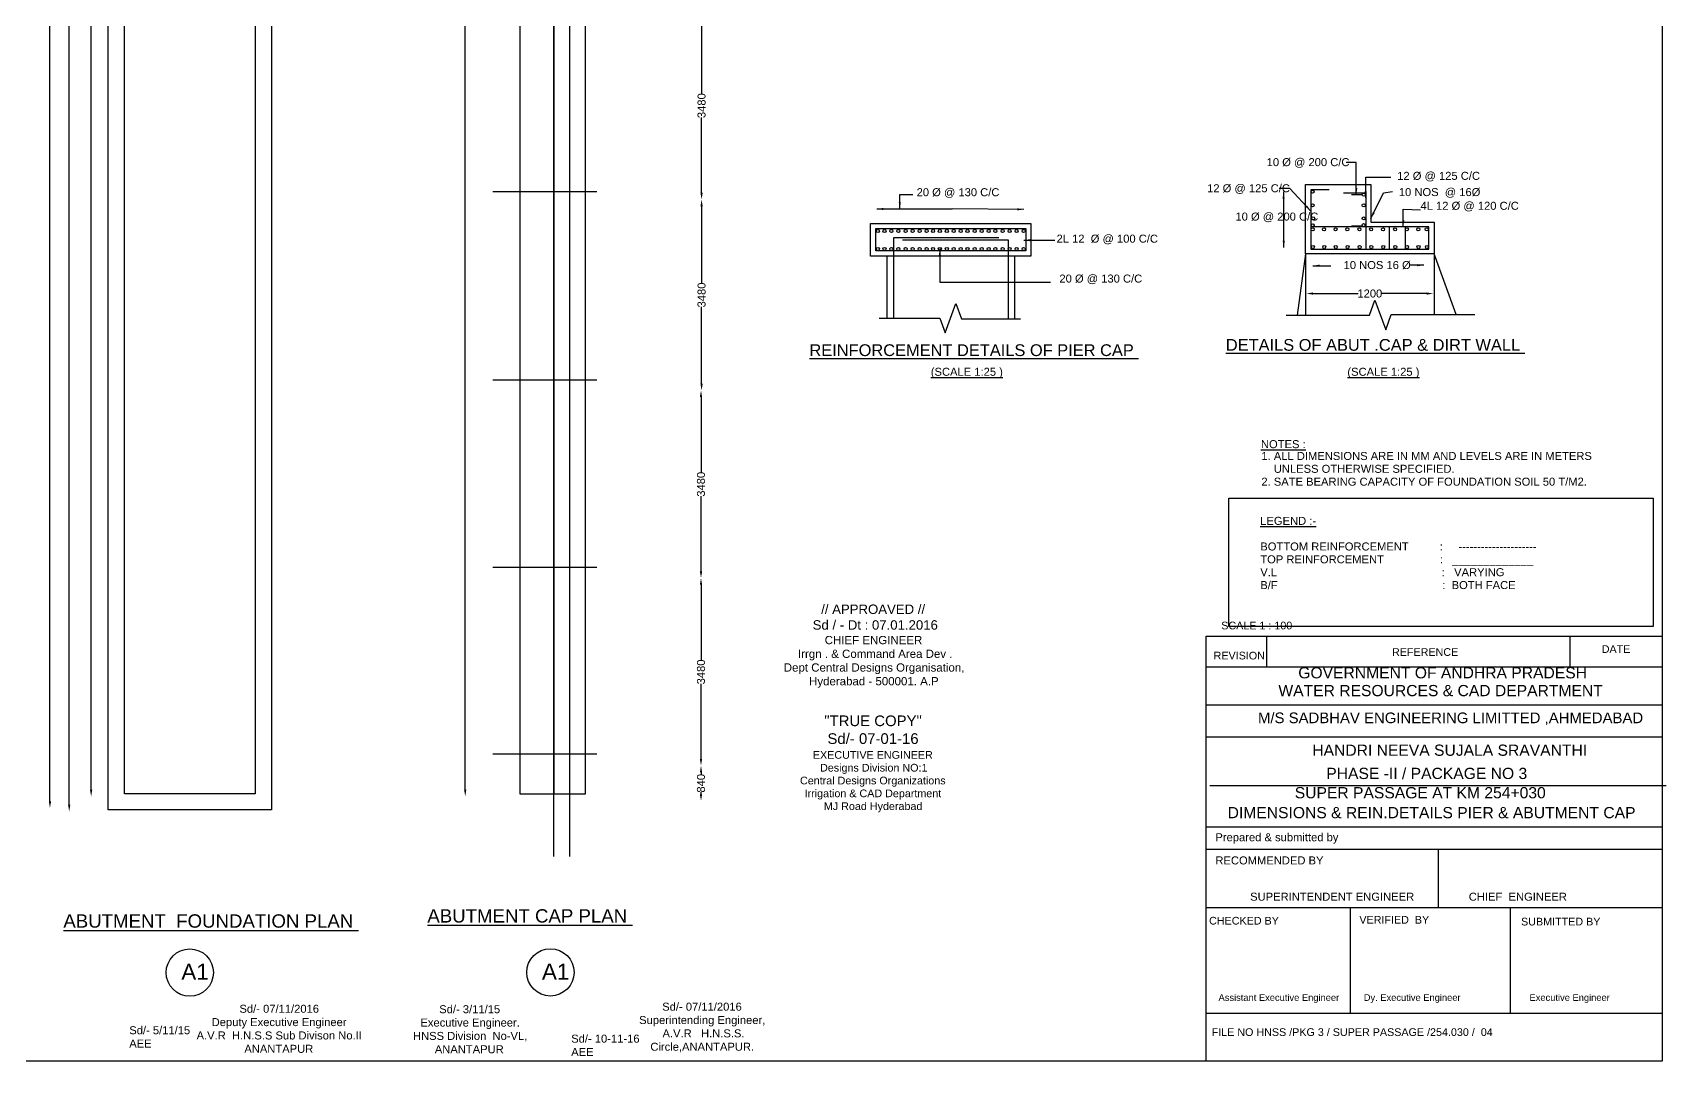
# Model space of a CAD drawing. Header units: millimetres. Extents: x 5124 to 2751694, y 2311 to 44877253.
# Drawn here: x 2721078 to 2751694, y 44838265 to 44857536 of the extents above; entities that cross this region are included whole.
import ezdxf

# ---------------------------------------------------------------- set-up
doc = ezdxf.new("R2010")
doc.units = ezdxf.units.MM
doc.header["$MEASUREMENT"] = 0
doc.layers.add('DRAWING', color=2, linetype='Continuous')
doc.layers.add('TEXT', color=7, linetype='Continuous')
doc.styles.get("Standard").update_dxf_attribs({"font": 'arial.ttf', "height": 150})
doc.dimstyles.get("Standard").update_dxf_attribs({"dimtxt": 150, "dimasz": 125, "dimexe": 0.18, "dimexo": 0.0625, "dimgap": 0.09, "dimtad": 0, "dimdec": 0, "dimzin": 0, "dimdsep": 46, "dimtxsty": 'Standard', "dimcen": 0.09, "dimse1": 1, "dimse2": 1, "dimadec": 0, "dimazin": 0, "dimtfac": 1, "dimtdec": 0, "dimtofl": 0, "dimtmove": 0, "dimatfit": 3, "dimfxl": 1, "dimtolj": 1, "dimtzin": 0, "dimarcsym": 0})

# ---------------------------------------------------------------- blocks, each defined once
blk = doc.blocks.new('*D27')
at = {"layer": 'Defpoints', "color": 0, "transparency": 16777216}
for p in [(2721782, 44873553), (2721402, 44843009), (2721782, 44843009)]:
    blk.add_point(p, dxfattribs=at)
at = {"layer": 'TEXT', "color": 0, "lineweight": -2, "transparency": 16777216}
for p, q in [((2721402, 44873428), (2721402, 44858563)), ((2721402, 44843134), (2721402, 44857999))]:
    blk.add_line(p, q, dxfattribs=at)
at = {"layer": 'TEXT', "color": 0, "transparency": 16777216}
for points in [[(2721382, 44873428), (2721423, 44873428), (2721402, 44873553)], [(2721382, 44843134), (2721423, 44843134), (2721402, 44843009)]]:
    blk.add_solid(points, dxfattribs=at)
at = {"layer": 'TEXT', "color": 0, "transparency": 16777216, "insert": (2721402, 44858281), "char_height": 150, "attachment_point": 5, "rotation": 90}
blk.add_mtext('\\A1;30020', dxfattribs=at)
blk = doc.blocks.new('*D28')
at = {"layer": 'Defpoints', "color": 0, "transparency": 16777216}
for p in [(2721782, 44873553), (2721763, 44842946), (2721782, 44842946)]:
    blk.add_point(p, dxfattribs=at)
at = {"layer": 'TEXT', "color": 0, "lineweight": -2, "transparency": 16777216}
for p, q in [((2721763, 44873428), (2721763, 44858590)), ((2721763, 44843071), (2721763, 44857909))]:
    blk.add_line(p, q, dxfattribs=at)
at = {"layer": 'TEXT', "color": 0, "transparency": 16777216}
for points in [[(2721742, 44873428), (2721784, 44873428), (2721763, 44873553)], [(2721742, 44843071), (2721784, 44843071), (2721763, 44842946)]]:
    blk.add_solid(points, dxfattribs=at)
at = {"layer": 'TEXT', "color": 0, "transparency": 16777216, "insert": (2721763, 44858249), "char_height": 150, "attachment_point": 5, "rotation": 90}
blk.add_mtext('\\A1;300200', dxfattribs=at)
blk = doc.blocks.new('*D29')
at = {"layer": 'Defpoints', "color": 0, "transparency": 16777216}
for p in [(2722131, 44873277), (2722131, 44843229), (2722174, 44843229)]:
    blk.add_point(p, dxfattribs=at)
at = {"layer": 'TEXT', "color": 0, "lineweight": -2, "transparency": 16777216}
for p, q in [((2722174, 44873152), (2722174, 44858536)), ((2722174, 44843354), (2722174, 44857969))]:
    blk.add_line(p, q, dxfattribs=at)
at = {"layer": 'TEXT', "color": 0, "transparency": 16777216}
for points in [[(2722153, 44873152), (2722195, 44873152), (2722174, 44873277)], [(2722153, 44843354), (2722195, 44843354), (2722174, 44843229)]]:
    blk.add_solid(points, dxfattribs=at)
at = {"layer": 'TEXT', "color": 0, "transparency": 16777216, "insert": (2722174, 44858253), "char_height": 150, "attachment_point": 5, "rotation": 90}
blk.add_mtext('\\A1;29420', dxfattribs=at)
blk = doc.blocks.new('*D36')
at = {"layer": 'Defpoints', "color": 0, "transparency": 16777216}
for p in [(2733614, 44857926), (2733614, 44854411), (2733614, 44854411)]:
    blk.add_point(p, dxfattribs=at)
at = {"layer": 'TEXT', "color": 0, "lineweight": -2, "transparency": 16777216}
for p, q in [((2733614, 44857801), (2733614, 44856392)), ((2733614, 44854536), (2733614, 44855945))]:
    blk.add_line(p, q, dxfattribs=at)
at = {"layer": 'TEXT', "color": 0, "transparency": 16777216}
for points in [[(2733593, 44857801), (2733635, 44857801), (2733614, 44857926)], [(2733593, 44854536), (2733635, 44854536), (2733614, 44854411)]]:
    blk.add_solid(points, dxfattribs=at)
at = {"layer": 'TEXT', "color": 0, "transparency": 16777216, "insert": (2733614, 44856169), "char_height": 150, "attachment_point": 5, "rotation": 90}
blk.add_mtext('\\A1;3480', dxfattribs=at)
blk = doc.blocks.new('*D37')
at = {"layer": 'Defpoints', "color": 0, "transparency": 16777216}
for p in [(2733614, 44854411), (2733603, 44850833), (2733614, 44850833)]:
    blk.add_point(p, dxfattribs=at)
at = {"layer": 'TEXT', "color": 0, "lineweight": -2, "transparency": 16777216}
for p, q in [((2733614, 44854286), (2733614, 44852846)), ((2733614, 44850958), (2733614, 44852398))]:
    blk.add_line(p, q, dxfattribs=at)
at = {"layer": 'TEXT', "color": 0, "transparency": 16777216}
for points in [[(2733593, 44854286), (2733635, 44854286), (2733614, 44854411)], [(2733593, 44850958), (2733635, 44850958), (2733614, 44850833)]]:
    blk.add_solid(points, dxfattribs=at)
at = {"layer": 'TEXT', "color": 0, "transparency": 16777216, "insert": (2733614, 44852622), "char_height": 150, "attachment_point": 5, "rotation": 90}
blk.add_mtext('\\A1;3480', dxfattribs=at)
blk = doc.blocks.new('*D38')
at = {"layer": 'Defpoints', "color": 0, "transparency": 16777216}
for p in [(2733603, 44850833), (2733603, 44847318), (2733603, 44847318)]:
    blk.add_point(p, dxfattribs=at)
at = {"layer": 'TEXT', "color": 0, "lineweight": -2, "transparency": 16777216}
for p, q in [((2733603, 44850708), (2733603, 44849299)), ((2733603, 44847443), (2733603, 44848852))]:
    blk.add_line(p, q, dxfattribs=at)
at = {"layer": 'TEXT', "color": 0, "transparency": 16777216}
for points in [[(2733582, 44850708), (2733624, 44850708), (2733603, 44850833)], [(2733582, 44847443), (2733624, 44847443), (2733603, 44847318)]]:
    blk.add_solid(points, dxfattribs=at)
at = {"layer": 'TEXT', "color": 0, "transparency": 16777216, "insert": (2733603, 44849076), "char_height": 150, "attachment_point": 5, "rotation": 90}
blk.add_mtext('\\A1;3480', dxfattribs=at)
blk = doc.blocks.new('*D39')
at = {"layer": 'Defpoints', "color": 0, "transparency": 16777216}
for p in [(2733603, 44847318), (2733603, 44843803), (2733603, 44843803)]:
    blk.add_point(p, dxfattribs=at)
at = {"layer": 'TEXT', "color": 0, "lineweight": -2, "transparency": 16777216}
for p, q in [((2733603, 44847193), (2733603, 44845784)), ((2733603, 44843928), (2733603, 44845337))]:
    blk.add_line(p, q, dxfattribs=at)
at = {"layer": 'TEXT', "color": 0, "transparency": 16777216}
for points in [[(2733582, 44847193), (2733624, 44847193), (2733603, 44847318)], [(2733582, 44843928), (2733624, 44843928), (2733603, 44843803)]]:
    blk.add_solid(points, dxfattribs=at)
at = {"layer": 'TEXT', "color": 0, "transparency": 16777216, "insert": (2733603, 44845560), "char_height": 150, "attachment_point": 5, "rotation": 90}
blk.add_mtext('\\A1;3480', dxfattribs=at)
blk = doc.blocks.new('*D41')
at = {"layer": 'Defpoints', "color": 0, "transparency": 16777216}
for p in [(2733603, 44843803), (2733603, 44843145), (2733603, 44843145)]:
    blk.add_point(p, dxfattribs=at)
at = {"layer": 'TEXT', "color": 0, "lineweight": -2, "transparency": 16777216}
for p, q in [((2733603, 44843678), (2733603, 44843639)), ((2733603, 44843270), (2733603, 44843308))]:
    blk.add_line(p, q, dxfattribs=at)
at = {"layer": 'TEXT', "color": 0, "transparency": 16777216}
for points in [[(2733582, 44843678), (2733624, 44843678), (2733603, 44843803)], [(2733582, 44843270), (2733624, 44843270), (2733603, 44843145)]]:
    blk.add_solid(points, dxfattribs=at)
at = {"layer": 'TEXT', "color": 0, "transparency": 16777216, "insert": (2733603, 44843474), "char_height": 150, "attachment_point": 5, "rotation": 90}
blk.add_mtext('\\A1;840', dxfattribs=at)
blk = doc.blocks.new('*D42')
at = {"layer": 'Defpoints', "color": 0, "transparency": 16777216}
for p in [(2729142, 44873277), (2729142, 44843229), (2729184, 44843229)]:
    blk.add_point(p, dxfattribs=at)
at = {"layer": 'TEXT', "color": 0, "lineweight": -2, "transparency": 16777216}
for p, q in [((2729184, 44873152), (2729184, 44858536)), ((2729184, 44843354), (2729184, 44857969))]:
    blk.add_line(p, q, dxfattribs=at)
at = {"layer": 'TEXT', "color": 0, "transparency": 16777216}
for points in [[(2729164, 44873152), (2729205, 44873152), (2729184, 44873277)], [(2729164, 44843354), (2729205, 44843354), (2729184, 44843229)]]:
    blk.add_solid(points, dxfattribs=at)
at = {"layer": 'TEXT', "color": 0, "transparency": 16777216, "insert": (2729184, 44858253), "char_height": 150, "attachment_point": 5, "rotation": 90}
blk.add_mtext('\\A1;29420', dxfattribs=at)
blk = doc.blocks.new('*D54')
at = {"layer": 'Defpoints', "color": 0, "transparency": 16777216}
for p in [(2747328, 44852649), (2744945, 44852612), (2747328, 44852612)]:
    blk.add_point(p, dxfattribs=at)
at = {"layer": 'TEXT', "color": 0, "lineweight": -2, "transparency": 16777216}
for p, q in [((2745070, 44852649), (2745920, 44852649)), ((2747203, 44852649), (2746353, 44852649))]:
    blk.add_line(p, q, dxfattribs=at)
at = {"layer": 'TEXT', "color": 0, "transparency": 16777216}
for points in [[(2745070, 44852670), (2745070, 44852628), (2744945, 44852649)], [(2747203, 44852670), (2747203, 44852628), (2747328, 44852649)]]:
    blk.add_solid(points, dxfattribs=at)
at = {"layer": 'TEXT', "color": 0, "transparency": 16777216, "insert": (2746137, 44852649), "char_height": 150, "attachment_point": 5}
blk.add_mtext('\\A1;1200', dxfattribs=at)

msp = doc.modelspace()

# ---------------------------------------------------------------- linework, layer by layer
at = {"layer": 'DRAWING', "color": 0}
for points in [[(2696234.7, 44877227.9), (2751613.3, 44877227.9), (2751613.3, 44838265), (2696234.7, 44838265)], [(2722491.6, 44873556.8), (2725554.2, 44873556.8), (2725554.2, 44842973.7), (2722491.6, 44842973.7)], [(2722796.8, 44873251.6), (2725249, 44873251.6), (2725249, 44843279), (2722796.8, 44843279)], [(2730216.2, 44873268.4), (2730843.1, 44873268.4), (2730843.1, 44843271.3), (2730216.2, 44843271.3)], [(2730852.7, 44873268.4), (2731433.5, 44873268.4), (2731433.5, 44843271.3), (2730852.7, 44843271.3)], [(2736781.3, 44853961.8), (2739782.4, 44853961.8), (2739782.4, 44853352.3), (2736781.3, 44853352.3)], [(2736876.5, 44853866.7), (2739687.3, 44853866.7), (2739687.3, 44853447.5), (2736876.5, 44853447.5)]]:
    msp.add_lwpolyline(points, close=True, dxfattribs=at)
for points in [[(2730847.8, 44842102.3), (2730847.8, 44874704.8)], [(2731146.2, 44842102.3), (2731146.2, 44874704.8)], [(2729700.1, 44854558.6), (2731651.6, 44854558.6)], [(2744934.2, 44853395.6), (2744934.2, 44854695.2), (2746155.9, 44854695.2), (2746155.9, 44853983.8), (2747342.3, 44853983.8), (2747342.3, 44853395.6), (2744934.2, 44853395.6)], [(2745372.7, 44854591.7), (2745030.3, 44854591.7), (2745030.3, 44853481.8), (2747240.8, 44853481.8), (2747240.8, 44853897.1), (2745030.3, 44853897.1)], [(2745646.2, 44854533.4), (2746059.3, 44854533.4), (2746059.3, 44853481.8)], [(2745976.2, 44854501), (2745791.1, 44854501)], [(2745794.6, 44853916.3), (2745975.7, 44853916.3)], [(2746500, 44853897.1), (2746500, 44853481.8)], [(2746799.2, 44853897.1), (2746799.2, 44853481.8)], [(2739187.5, 44853694.1), (2737208.2, 44853694.1), (2737208.2, 44852185)], [(2737379.5, 44853652.7), (2739359.9, 44853652.7), (2739359.9, 44852178.5)], [(2737086.3, 44853352.3), (2737086.3, 44852185)], [(2739483.5, 44852178.5), (2739483.5, 44853352.3)], [(2744934.2, 44853395.6), (2744778.2, 44852242.2)], [(2744934.2, 44853395.6), (2744934.2, 44852242.2)], [(2747752.2, 44852254.5), (2747342.3, 44853395.6)], [(2747342.3, 44853395.6), (2747342.3, 44852254.5)], [(2736939.8, 44852185), (2738079.7, 44852185), (2738177.3, 44851914.5), (2738376.8, 44852464.3), (2738483.2, 44852178.5), (2739591, 44852178.5)], [(2744568.1, 44852242.2), (2746130.4, 44852242.2), (2746227.8, 44852527), (2746438.3, 44851966.8), (2746536.7, 44852254.5), (2748105.6, 44852254.5)], [(2729700.1, 44851033.6), (2731651.6, 44851033.6)], [(2729700.1, 44847522.3), (2731651.6, 44847522.3)], [(2729700.1, 44844022.6), (2731651.6, 44844022.6)]]:
    msp.add_lwpolyline(points, dxfattribs=at)
for centre in [(2745065.7, 44854555.7), (2746021.9, 44854502), (2745065.6, 44854303.8), (2746021.9, 44854302.5), (2745066.8, 44853929.7), (2745066.8, 44853852.5), (2745075.3, 44854057.8), (2745279.1, 44853852.5), (2745495.3, 44853852.5), (2745715.3, 44853852.5), (2745942.9, 44853852.5), (2746021.1, 44853930.5), (2746022.7, 44854056.3), (2746161, 44853852.5), (2746384.8, 44853852.5), (2746610.5, 44853852.5), (2746831.1, 44853852.5), (2747045.4, 44853852.5), (2747202.2, 44853852.5), (2736916.7, 44853820.4), (2737041.9, 44853820.4), (2737171.1, 44853820.4), (2737301.2, 44853820.4), (2737437.3, 44853820.4), (2737569.5, 44853820.4), (2737699.6, 44853820.4), (2737831.1, 44853820.4), (2737953.4, 44853820.4), (2738078.6, 44853820.4), (2738209.8, 44853820.4), (2738339, 44853820.4), (2738469.3, 44853820.4), (2738597.5, 44853820.4), (2738732.6, 44853820.4), (2738862.8, 44853820.4), (2738994.1, 44853820.4), (2739119.4, 44853820.4), (2739255.4, 44853820.4), (2739384.7, 44853820.4), (2739515.9, 44853820.4), (2739649.4, 44853820.4), (2745070.3, 44853521.4), (2745282.7, 44853521.4), (2745498.9, 44853521.4), (2745718.9, 44853521.4), (2745946.5, 44853521.4), (2746164.5, 44853521.4), (2746388.4, 44853521.4), (2746614.1, 44853521.4), (2746834.7, 44853521.4), (2747048.9, 44853521.4), (2747205.8, 44853521.4), (2736916.7, 44853484.5), (2737041.9, 44853484.5), (2737171.1, 44853484.5), (2737301.2, 44853484.5), (2737437.3, 44853484.5), (2737569.5, 44853484.5), (2737699.6, 44853484.5), (2737831.1, 44853484.5), (2737953.4, 44853484.5), (2738078.6, 44853484.5), (2738209.8, 44853484.5), (2738339, 44853484.5), (2738469.3, 44853484.5), (2738597.5, 44853484.5), (2738732.6, 44853484.5), (2738862.8, 44853484.5), (2738994.1, 44853484.5), (2739119.4, 44853484.5), (2739255.4, 44853484.5), (2739384.7, 44853484.5), (2739515.9, 44853484.5), (2739649.4, 44853484.5)]:
    msp.add_circle(centre, 28.4, dxfattribs=at)
at = {"layer": 'TEXT', "color": 0}
for points in [[(2743492, 44848812.9), (2751448.9, 44848812.9), (2751448.9, 44846413.6), (2743492, 44846413.6)], [(2743070.4, 44846227.2), (2751613.3, 44846227.2), (2751613.3, 44838265), (2743070.4, 44838265)]]:
    msp.add_lwpolyline(points, close=True, dxfattribs=at)
for points in [[(2744207.7, 44845652.4), (2744207.7, 44846233.5)], [(2749889.8, 44845646.7), (2749889.8, 44846234.1)], [(2743070.4, 44845655.4), (2751624.4, 44845655.4)], [(2743070.4, 44844942.8), (2751624.4, 44844942.8)], [(2743070.4, 44844347.3), (2751624.4, 44844347.3)], [(2743139.5, 44843435.5), (2751693.5, 44843435.5)], [(2743070.4, 44842660.7), (2751624.4, 44842660.7)], [(2743070.4, 44842241.6), (2751624.4, 44842241.6)], [(2747417.1, 44842235.4), (2747417.1, 44841150.1)], [(2743070.4, 44841149.8), (2751624.4, 44841149.8)], [(2745770.1, 44841149.8), (2745770.1, 44839168.8)], [(2748765.8, 44841149.8), (2748765.8, 44839168.8)], [(2743070.4, 44839168.8), (2751613.3, 44839168.8)]]:
    msp.add_lwpolyline(points, dxfattribs=at)
for centre in [(2724022.9, 44839927.7), (2730781.1, 44839931.4)]:
    msp.add_circle(centre, 442.7, dxfattribs=at)

# ---------------------------------------------------------------- texts
for s, height, p in [('10 Ø @ 200 C/C', 150, (2744203.7, 44855035.7)), ('12 Ø @ 125 C/C', 150, (2746650, 44854779.3)), ('20 Ø @ 130 C/C', 150, (2737643.6, 44854472.5)), ('12 Ø @ 125 C/C', 150, (2743087.9, 44854546.7)), ('10 NOS  @ 16Ø', 150, (2746680.5, 44854474.9)), ('10 Ø @ 200 C/C', 150, (2743618.9, 44854016)), ('4L 12 Ø @ 120 C/C ', 150, (2747086.2, 44854218.5)), ('2L 12  Ø @ 100 C/C', 150, (2740265.7, 44853602.4)), ('10 NOS 16 Ø', 150, (2745645.6, 44853108.1)), ('20 Ø @ 130 C/C', 150, (2740319.9, 44852854.7)), ('%%UDETAILS OF ABUT .CAP & DIRT WALL ', 220, (2743438.2, 44851577.4)), ('%%UREINFORCEMENT DETAILS OF PIER CAP ', 220, (2735635.2, 44851478.3)), ('%%U(SCALE 1:25 )', 150, (2737909.5, 44851108.5)), ('%%U(SCALE 1:25 )', 150, (2745716, 44851108.5)), ('%%UNOTES :', 150, (2744096.5, 44849752.4)), ('1. ALL DIMENSIONS ARE IN MM AND LEVELS ARE IN METERS', 150, (2744104.4, 44849531.4)), ('    UNLESS OTHERWISE SPECIFIED.', 150, (2744104.4, 44849290.5)), ('2. SATE BEARING CAPACITY OF FOUNDATION SOIL 50 T/M2.', 150, (2744104.4, 44849049.5)), ('%%ULEGEND :-', 150, (2744082.6, 44848315.5)), ('TOP REINFORCEMENT                  :   _____________', 150, (2744084.3, 44847594.7)), ('BOTTOM REINFORCEMENT          :     ---------------------', 150, (2744084.3, 44847835.6)), ('V.L                                                     :   VARYING ', 150, (2744084.3, 44847353.7)), ('B/F                                                     :  BOTH FACE ', 150, (2744084.3, 44847112.7)), ('SCALE 1 : 100', 144.069, (2743352.5, 44846357.4)), ('REVISION ', 144.07, (2743209.2, 44845794.4)), ('REFERENCE ', 144.07, (2746552.7, 44845861.2)), ('DATE ', 144.07, (2750483, 44845916.5)), ('GOVERNMENT OF ANDHRA PRADESH ', 210, (2744795.9, 44845439.7)), ('WATER RESOURCES & CAD DEPARTMENT ', 210, (2744423.3, 44845105.7)), ('M/S SADBHAV ENGINEERING LIMITTED ,AHMEDABAD ', 200, (2744041.2, 44844600)), ('HANDRI NEEVA SUJALA SRAVANTHI ', 210, (2745058.9, 44843989)), ('PHASE -II / PACKAGE NO 3', 210, (2745321.3, 44843553.9)), ('SUPER PASSAGE AT KM 254+030', 210, (2744729.9, 44843192.4)), ('DIMENSIONS & REIN.DETAILS PIER & ABUTMENT CAP ', 210, (2743472.1, 44842819.2)), ('Prepared & submitted by', 150, (2743242.8, 44842388.1)), ('RECOMMENDED BY ', 150, (2743242.8, 44841953.9)), ('SUPERINTENDENT ENGINEER ', 150, (2743894.3, 44841274.1)), ('CHIEF  ENGINEER ', 150, (2747991.4, 44841274.1)), ('%%UABUTMENT  FOUNDATION PLAN ', 250, (2721653.3, 44840768.9)), ('%%UABUTMENT CAP PLAN ', 250, (2728474.5, 44840864.7)), ('CHECKED BY ', 144.069, (2743124.7, 44840827.4)), ('VERIFIED  BY ', 144.069, (2745941.3, 44840844.5)), ('SUBMITTED BY ', 144.069, (2748971.2, 44840810.3)), ('A1', 300, (2723864.2, 44839792.6)), ('A1', 300, (2730622.3, 44839796.4)), ('Assistant Executive Engineer ', 125, (2743301.6, 44839397.5)), ('Dy. Executive Engineer ', 125, (2746023.1, 44839397.5)), (' Executive Engineer ', 125, (2749081.3, 44839397.5)), ('FILE NO HNSS /PKG 3 / SUPER PASSAGE /254.030 /  04', 144.069, (2743172.4, 44838740.3))]:
    msp.add_text(s, height=height, dxfattribs=at).set_placement(p)
at = {"layer": 'TEXT', "color": 0, "attachment_point": 1}
for s, insert, char_height, width in [('\\pi730.72;// APPROAVED // \\P\\pi502.82; Sd / - Dt : 07.01.2016 \\P\\pi796.45;{\\H0.87202x;CHIEF ENGINEER \\P\\pi236.66; Irrgn . & Command Area Dev . \\P\\pi29.629;Dept Central Designs Organisation, \\P\\pi503.39;Hyderabad - 500001. A.P}', (2735124.6, 44846823.2), 176.679, 3409.128), ('\\pi635.09;"TRUE COPY"\\P\\pi694.77;Sd/- 07-01-16 \\P\\pi421.61;{\\H0.72034x;EXECUTIVE ENGINEER  \\P\\pi555.9;Designs Division NO:1 \\P\\pi180.44;Central Designs Organizations  \\P\\pi265.7;Irrigation & CAD Department\\P\\pi628.13;MJ Road Hyderabad }', (2735277.9, 44844744.5), 200, 3072.628), ('\\pi812.88;Sd/- 07/11/2016 \\P\\pi291.81;Deputy Executive Engineer  \\P\\pi9.5668;A.V.R  H.N.S.S Sub Divison No.II \\P\\pi904.14;ANANTAPUR ', (2724140.5, 44839324.8), 150, 3098.022), ('\\pi538.51;Sd/- 3/11/15 \\P\\pi185.97;Executive Engineer.   \\P\\pi46.811;HNSS Division  No-VL, \\P\\pi455.58;ANANTAPUR ', (2728158.7, 44839316), 150, 2200.887), ('\\pi1033.8;Sd/- 07/11/2016 \\P\\pi601.48;Superintending Engineer,\\P\\pi981.45; A.V.R   H.N.S.S. \\P\\pi812.11;Circle,ANANTAPUR.', (2731842, 44839363.4), 150, 3539.939), ('Sd/- 5/11/15 AEE', (2722888.3, 44838922.2), 150, 1147.749), ('\\A1;Sd/- 10-11-16\\PAEE', (2731170.4, 44838764.8), 150, 1258.22)]:
    msp.add_mtext(s, dxfattribs=dict(at, insert=insert, char_height=char_height, width=width))

# ---------------------------------------------------------------- dimensions: what is measured, and where the dimension line sits
at = {"layer": 'TEXT', "color": 0}
for base, p1, p2, text, picture, middle in [((2721402.5, 44843009.1), (2721781.5, 44873553.2), (2721781.5, 44843009.1), '30020', '*D27', (2721402.5, 44858281.2)), ((2721762.7, 44842945.5), (2721781.5, 44873553.2), (2721781.5, 44842945.5), '300200', '*D28', (2721762.7, 44858249.4)), ((2722173.9, 44843229.1), (2722131, 44873276.5), (2722131, 44843229.1), '29420', '*D29', (2722173.9, 44858252.8)), ((2729184.5, 44843229.1), (2729141.5, 44873276.5), (2729141.5, 44843229.1), '29420', '*D42', (2729184.5, 44858252.8)), ((2733613.7, 44854411), (2733613.7, 44857926.3), (2733613.7, 44854411), '3480', '*D36', (2733613.7, 44856168.6)), ((2733613.7, 44850833.3), (2733613.7, 44854411), (2733603.3, 44850833.3), '3480', '*D37', (2733613.7, 44852622.1)), ((2733603.3, 44847318), (2733603.3, 44850833.3), (2733603.3, 44847318), '3480', '*D38', (2733603.3, 44849075.6)), ((2733603.3, 44843802.7), (2733603.3, 44847318), (2733603.3, 44843802.7), '3480', '*D39', (2733603.3, 44845560.4)), ((2733603.3, 44843144.7), (2733603.3, 44843802.7), (2733603.3, 44843144.7), '840', '*D41', (2733603.3, 44843473.7))]:
    dim = msp.add_linear_dim(base=base, p1=p1, p2=p2, angle=90, text=text, dimstyle='Standard', dxfattribs=at)
    dim.commit()
    dim.dimension.update_dxf_attribs({"geometry": picture, "text_midpoint": middle})
dim = msp.add_linear_dim(base=(2747328.1, 44852648.8), p1=(2744945.2, 44852612.3), p2=(2747328.1, 44852612.3), text='1200', dimstyle='Standard', dxfattribs=at)
dim.commit()
dim.dimension.update_dxf_attribs({"geometry": '*D54', "text_midpoint": (2746136.7, 44852648.8)})

# ---------------------------------------------------------------- leaders
for points in [[(2745883.6, 44854501), (2745883.6, 44855102.3), (2745691.9, 44855102.3)], [(2746059.3, 44854440.8), (2746059.3, 44854826.6), (2746528.5, 44854826.6)], [(2737328.4, 44854233.3), (2737328.4, 44854506.9), (2737573.4, 44854506.9)], [(2745032.9, 44854194.1), (2744635.4, 44854614.3), (2744437.3, 44854614.3)], [(2744519.9, 44854552.1), (2744519.9, 44854117.9)], [(2746155.9, 44854055.8), (2746395.3, 44854533.7), (2746558.9, 44854558.8)], [(2736897.9, 44854233.3), (2738309.8, 44854233.3)], [(2739654.2, 44854225.3), (2738309.8, 44854233.3)], [(2746762.9, 44853897.1), (2746762.9, 44854232.4), (2747086.2, 44854218.5)], [(2744524, 44853514.3), (2744524, 44854142.8)], [(2739650.8, 44853648.9), (2740233.5, 44853648.9)], [(2738078.6, 44853484.5), (2738078.6, 44852863.5), (2740153.7, 44852863.5)], [(2745070.4, 44853169.9), (2745404.1, 44853169.9)], [(2747150.8, 44853180.3), (2746895.3, 44853180.3)]]:
    msp.add_leader(points, dimstyle='Standard', override={"dimgap": 0.09, "dimtad": 0}, dxfattribs=at)

doc.saveas('drawing.dxf')
